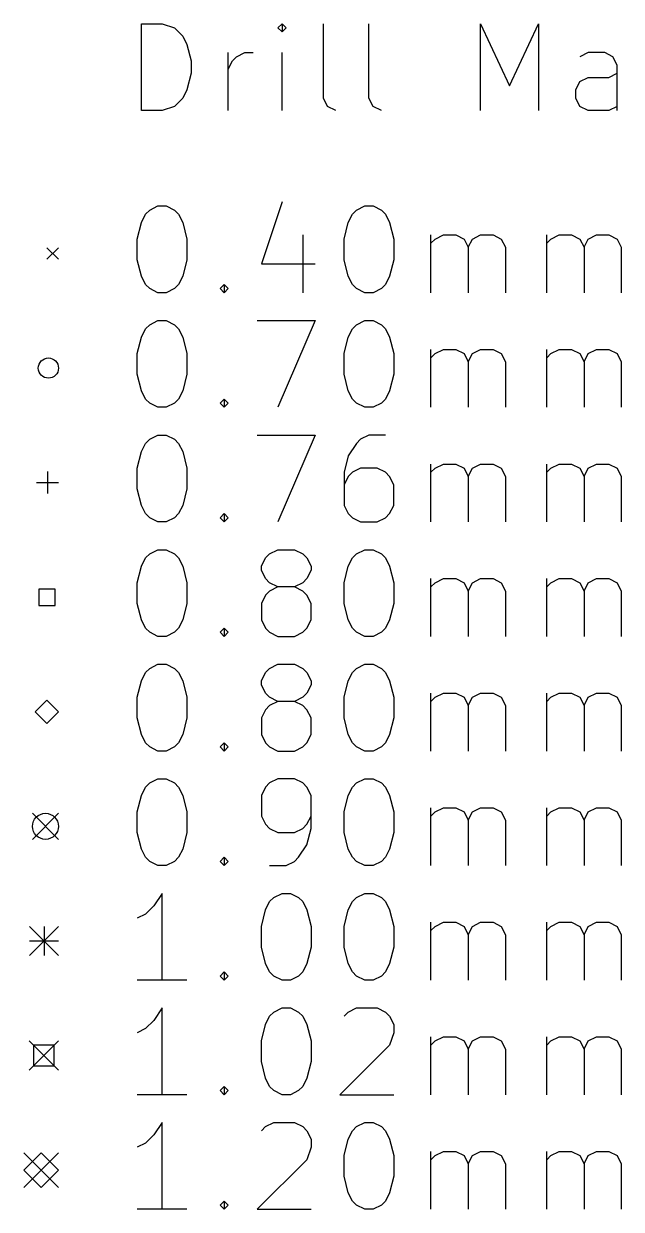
# Model space of a CAD drawing. Extents: x 49 to 140, y -169 to -50.
# Drawn here: x 48.73 to 69.36, y -167.71 to -126.73 of the extents above; entities that cross this region are included whole.
import ezdxf

# ---------------------------------------------------------------- set-up
doc = ezdxf.new("R2010")
doc.units = 0
doc.header["$MEASUREMENT"] = 0
doc.layers.add('BLACK', color=7, linetype='CONTINUOUS')

msp = doc.modelspace()

# ---------------------------------------------------------------- linework, layer by layer
at = {"layer": 'Black'}
for p, q in [((52.7893, -129.732), (52.7893, -126.732)), ((52.7893, -126.732), (53.5036, -126.732)), ((53.5036, -126.732), (53.9321, -126.875)), ((53.9321, -126.875), (54.2179, -127.161)), ((57.6464, -126.732), (57.5036, -126.875)), ((57.5036, -126.875), (57.6464, -127.018)), ((57.7893, -126.875), (57.6464, -126.732)), ((57.6464, -126.732), (57.6464, -127.018)), ((57.6464, -127.018), (57.7893, -126.875)), ((59.075, -129.304), (59.075, -126.732)), ((60.6464, -129.304), (60.6464, -126.732)), ((64.5036, -129.732), (64.5036, -126.732)), ((64.5036, -126.732), (65.5036, -128.875)), ((65.5036, -128.875), (66.5036, -126.732)), ((66.5036, -126.732), (66.5036, -129.732)), ((54.2179, -127.161), (54.3607, -127.446)), ((54.3607, -127.446), (54.5036, -128.018)), ((55.7893, -129.732), (55.7893, -127.732)), ((56.075, -127.875), (56.3607, -127.732)), ((56.3607, -127.732), (56.6464, -127.732)), ((57.6464, -129.732), (57.6464, -127.732)), ((68.2179, -127.732), (67.9321, -127.875)), ((68.7893, -127.732), (68.2179, -127.732)), ((69.075, -127.875), (68.7893, -127.732)), ((54.5036, -128.018), (54.5036, -128.446)), ((55.7893, -128.304), (55.9321, -128.018)), ((55.9321, -128.018), (56.075, -127.875)), ((69.2179, -128.161), (69.075, -127.875)), ((69.2179, -129.732), (69.2179, -128.161)), ((54.5036, -128.446), (54.3607, -129.018)), ((67.9321, -128.732), (68.2179, -128.589)), ((68.2179, -128.589), (68.9321, -128.589)), ((68.9321, -128.589), (69.2179, -128.446)), ((54.3607, -129.018), (54.2179, -129.304)), ((67.7893, -129.018), (67.9321, -128.732)), ((67.7893, -129.304), (67.7893, -129.018)), ((54.2179, -129.304), (53.9321, -129.589)), ((59.2179, -129.589), (59.075, -129.304)), ((60.7893, -129.589), (60.6464, -129.304)), ((67.9321, -129.589), (67.7893, -129.304)), ((53.5036, -129.732), (52.7893, -129.732)), ((53.9321, -129.589), (53.5036, -129.732)), ((59.5036, -129.732), (59.2179, -129.589)), ((61.075, -129.732), (60.7893, -129.589)), ((68.2179, -129.732), (67.9321, -129.589)), ((68.9321, -129.732), (68.2179, -129.732)), ((69.2179, -129.589), (68.9321, -129.732)), ((52.9321, -133.318), (53.075, -133.175)), ((53.075, -133.175), (53.3607, -133.032)), ((53.3607, -133.032), (53.6464, -133.032)), ((53.6464, -133.032), (53.9321, -133.175)), ((53.9321, -133.175), (54.075, -133.318)), ((57.6464, -132.889), (56.9321, -135.032)), ((60.075, -133.318), (60.2179, -133.175)), ((60.2179, -133.175), (60.5036, -133.032)), ((60.5036, -133.032), (60.7893, -133.032)), ((60.7893, -133.032), (61.075, -133.175)), ((61.075, -133.175), (61.2179, -133.318)), ((52.7893, -133.604), (52.9321, -133.318)), ((54.075, -133.318), (54.2179, -133.604)), ((59.9321, -133.604), (60.075, -133.318)), ((61.2179, -133.318), (61.3607, -133.604)), ((52.6464, -134.175), (52.7893, -133.604)), ((54.2179, -133.604), (54.3607, -134.175)), ((59.7893, -134.175), (59.9321, -133.604)), ((61.3607, -133.604), (61.5036, -134.175)), ((52.6464, -134.889), (52.6464, -134.175)), ((54.3607, -134.175), (54.3607, -134.889)), ((58.3607, -134.032), (58.3607, -136.032)), ((59.7893, -134.889), (59.7893, -134.175)), ((61.5036, -134.175), (61.5036, -134.889)), ((62.7893, -136.032), (62.7893, -134.032)), ((62.7893, -134.318), (62.9321, -134.175)), ((62.9321, -134.175), (63.2179, -134.032)), ((63.2179, -134.032), (63.6464, -134.032)), ((63.6464, -134.032), (63.9321, -134.175)), ((63.9321, -134.175), (64.075, -134.461)), ((64.075, -134.461), (64.2179, -134.175)), ((64.2179, -134.175), (64.5036, -134.032)), ((64.5036, -134.032), (64.9321, -134.032)), ((64.9321, -134.032), (65.2179, -134.175)), ((65.2179, -134.175), (65.3607, -134.461)), ((66.7893, -136.032), (66.7893, -134.032)), ((66.7893, -134.318), (66.9321, -134.175)), ((66.9321, -134.175), (67.2179, -134.032)), ((67.2179, -134.032), (67.6464, -134.032)), ((67.6464, -134.032), (67.9321, -134.175)), ((67.9321, -134.175), (68.075, -134.461)), ((68.075, -134.461), (68.2179, -134.175)), ((68.2179, -134.175), (68.5036, -134.032)), ((68.5036, -134.032), (68.9321, -134.032)), ((68.9321, -134.032), (69.2179, -134.175)), ((69.2179, -134.175), (69.3607, -134.461)), ((49.525, -134.475), (49.925, -134.875)), ((49.925, -134.475), (49.525, -134.875)), ((64.075, -134.461), (64.075, -136.032)), ((65.3607, -134.461), (65.3607, -136.032)), ((68.075, -134.461), (68.075, -136.032)), ((69.3607, -134.461), (69.3607, -136.032)), ((52.7893, -135.461), (52.6464, -134.889)), ((54.3607, -134.889), (54.2179, -135.461)), ((56.9321, -135.032), (58.7893, -135.032)), ((59.9321, -135.461), (59.7893, -134.889)), ((61.5036, -134.889), (61.3607, -135.461)), ((52.9321, -135.746), (52.7893, -135.461)), ((54.2179, -135.461), (54.075, -135.746)), ((60.075, -135.746), (59.9321, -135.461)), ((61.3607, -135.461), (61.2179, -135.746)), ((53.075, -135.889), (52.9321, -135.746)), ((53.3607, -136.032), (53.075, -135.889)), ((53.6464, -136.032), (53.3607, -136.032)), ((53.9321, -135.889), (53.6464, -136.032)), ((54.075, -135.746), (53.9321, -135.889)), ((55.5036, -135.889), (55.6464, -135.746)), ((55.6464, -136.032), (55.5036, -135.889)), ((55.6464, -135.746), (55.7893, -135.889)), ((55.6464, -135.746), (55.6464, -136.032)), ((55.7893, -135.889), (55.6464, -136.032)), ((60.2179, -135.889), (60.075, -135.746)), ((60.5036, -136.032), (60.2179, -135.889)), ((60.7893, -136.032), (60.5036, -136.032)), ((61.075, -135.889), (60.7893, -136.032)), ((61.2179, -135.746), (61.075, -135.889)), ((52.7893, -137.564), (52.9321, -137.278)), ((52.9321, -137.278), (53.075, -137.135)), ((53.075, -137.135), (53.3607, -136.992)), ((53.3607, -136.992), (53.6464, -136.992)), ((53.6464, -136.992), (53.9321, -137.135)), ((53.9321, -137.135), (54.075, -137.278)), ((54.075, -137.278), (54.2179, -137.564)), ((56.7893, -136.992), (58.7893, -136.992)), ((58.7893, -136.992), (57.5036, -139.992)), ((59.9321, -137.564), (60.075, -137.278)), ((60.075, -137.278), (60.2179, -137.135)), ((60.2179, -137.135), (60.5036, -136.992)), ((60.5036, -136.992), (60.7893, -136.992)), ((60.7893, -136.992), (61.075, -137.135)), ((61.075, -137.135), (61.2179, -137.278)), ((61.2179, -137.278), (61.3607, -137.564)), ((52.6464, -138.135), (52.7893, -137.564)), ((54.2179, -137.564), (54.3607, -138.135)), ((59.7893, -138.135), (59.9321, -137.564)), ((61.3607, -137.564), (61.5036, -138.135)), ((62.7893, -139.992), (62.7893, -137.992)), ((62.9321, -138.135), (63.2179, -137.992)), ((63.2179, -137.992), (63.6464, -137.992)), ((63.6464, -137.992), (63.9321, -138.135)), ((64.2179, -138.135), (64.5036, -137.992)), ((64.5036, -137.992), (64.9321, -137.992)), ((64.9321, -137.992), (65.2179, -138.135)), ((66.7893, -139.992), (66.7893, -137.992)), ((66.9321, -138.135), (67.2179, -137.992)), ((67.2179, -137.992), (67.6464, -137.992)), ((67.6464, -137.992), (67.9321, -138.135)), ((68.2179, -138.135), (68.5036, -137.992)), ((68.5036, -137.992), (68.9321, -137.992)), ((68.9321, -137.992), (69.2179, -138.135)), ((52.6464, -138.849), (52.6464, -138.135)), ((54.3607, -138.135), (54.3607, -138.849)), ((59.7893, -138.849), (59.7893, -138.135)), ((61.5036, -138.135), (61.5036, -138.849)), ((62.7893, -138.278), (62.9321, -138.135)), ((63.9321, -138.135), (64.075, -138.421)), ((64.075, -138.421), (64.2179, -138.135)), ((64.075, -138.421), (64.075, -139.992)), ((65.2179, -138.135), (65.3607, -138.421)), ((65.3607, -138.421), (65.3607, -139.992)), ((66.7893, -138.278), (66.9321, -138.135)), ((67.9321, -138.135), (68.075, -138.421)), ((68.075, -138.421), (68.2179, -138.135)), ((68.075, -138.421), (68.075, -139.992)), ((69.2179, -138.135), (69.3607, -138.421)), ((69.3607, -138.421), (69.3607, -139.992)), ((52.7893, -139.421), (52.6464, -138.849)), ((54.3607, -138.849), (54.2179, -139.421)), ((59.9321, -139.421), (59.7893, -138.849)), ((61.5036, -138.849), (61.3607, -139.421)), ((52.9321, -139.706), (52.7893, -139.421)), ((53.075, -139.849), (52.9321, -139.706)), ((54.075, -139.706), (53.9321, -139.849)), ((54.2179, -139.421), (54.075, -139.706)), ((55.5036, -139.849), (55.6464, -139.706)), ((55.6464, -139.706), (55.7893, -139.849)), ((55.6464, -139.706), (55.6464, -139.992)), ((60.075, -139.706), (59.9321, -139.421)), ((60.2179, -139.849), (60.075, -139.706)), ((61.2179, -139.706), (61.075, -139.849)), ((61.3607, -139.421), (61.2179, -139.706)), ((53.3607, -139.992), (53.075, -139.849)), ((53.6464, -139.992), (53.3607, -139.992)), ((53.9321, -139.849), (53.6464, -139.992)), ((55.6464, -139.992), (55.5036, -139.849)), ((55.7893, -139.849), (55.6464, -139.992)), ((60.5036, -139.992), (60.2179, -139.849)), ((60.7893, -139.992), (60.5036, -139.992)), ((61.075, -139.849), (60.7893, -139.992)), ((53.075, -141.095), (53.3607, -140.952)), ((53.3607, -140.952), (53.6464, -140.952)), ((53.6464, -140.952), (53.9321, -141.095)), ((56.7893, -140.952), (58.7893, -140.952)), ((58.7893, -140.952), (57.5036, -143.952)), ((60.6464, -140.952), (60.3607, -141.095)), ((61.2179, -140.952), (60.6464, -140.952)), ((52.7893, -141.524), (52.9321, -141.238)), ((52.9321, -141.238), (53.075, -141.095)), ((53.9321, -141.095), (54.075, -141.238)), ((54.075, -141.238), (54.2179, -141.524)), ((60.2179, -141.238), (59.9321, -141.666)), ((60.3607, -141.095), (60.2179, -141.238)), ((52.6464, -142.095), (52.7893, -141.524)), ((54.2179, -141.524), (54.3607, -142.095)), ((59.9321, -141.666), (59.7893, -142.238)), ((52.6464, -142.809), (52.6464, -142.095)), ((54.3607, -142.095), (54.3607, -142.809)), ((60.3607, -142.095), (60.075, -142.238)), ((60.9321, -142.095), (60.3607, -142.095)), ((61.2179, -142.238), (60.9321, -142.095)), ((62.7893, -143.952), (62.7893, -141.952)), ((62.7893, -142.238), (62.9321, -142.095)), ((62.9321, -142.095), (63.2179, -141.952)), ((63.2179, -141.952), (63.6464, -141.952)), ((63.6464, -141.952), (63.9321, -142.095)), ((63.9321, -142.095), (64.075, -142.381)), ((64.075, -142.381), (64.2179, -142.095)), ((64.2179, -142.095), (64.5036, -141.952)), ((64.5036, -141.952), (64.9321, -141.952)), ((64.9321, -141.952), (65.2179, -142.095)), ((65.2179, -142.095), (65.3607, -142.381)), ((66.7893, -143.952), (66.7893, -141.952)), ((66.7893, -142.238), (66.9321, -142.095)), ((66.9321, -142.095), (67.2179, -141.952)), ((67.2179, -141.952), (67.6464, -141.952)), ((67.6464, -141.952), (67.9321, -142.095)), ((67.9321, -142.095), (68.075, -142.381)), ((68.075, -142.381), (68.2179, -142.095)), ((68.2179, -142.095), (68.5036, -141.952)), ((68.5036, -141.952), (68.9321, -141.952)), ((68.9321, -141.952), (69.2179, -142.095)), ((69.2179, -142.095), (69.3607, -142.381)), ((49.163, -142.595), (49.925, -142.595)), ((49.544, -142.214), (49.544, -142.976)), ((59.7893, -142.238), (59.7893, -143.381)), ((59.9321, -142.381), (59.7893, -142.666)), ((60.075, -142.238), (59.9321, -142.381)), ((61.3607, -142.381), (61.2179, -142.238)), ((61.5036, -142.666), (61.3607, -142.381)), ((64.075, -142.381), (64.075, -143.952)), ((65.3607, -142.381), (65.3607, -143.952)), ((68.075, -142.381), (68.075, -143.952)), ((69.3607, -142.381), (69.3607, -143.952)), ((52.7893, -143.381), (52.6464, -142.809)), ((54.3607, -142.809), (54.2179, -143.381)), ((61.5036, -143.381), (61.5036, -142.666)), ((52.9321, -143.666), (52.7893, -143.381)), ((54.2179, -143.381), (54.075, -143.666)), ((59.7893, -143.381), (59.9321, -143.666)), ((61.3607, -143.666), (61.5036, -143.381)), ((53.075, -143.809), (52.9321, -143.666)), ((53.3607, -143.952), (53.075, -143.809)), ((53.9321, -143.809), (53.6464, -143.952)), ((54.075, -143.666), (53.9321, -143.809)), ((55.5036, -143.809), (55.6464, -143.666)), ((55.6464, -143.952), (55.5036, -143.809)), ((55.6464, -143.666), (55.7893, -143.809)), ((55.6464, -143.666), (55.6464, -143.952)), ((55.7893, -143.809), (55.6464, -143.952)), ((59.9321, -143.666), (60.075, -143.809)), ((60.075, -143.809), (60.3607, -143.952)), ((60.9321, -143.952), (61.2179, -143.809)), ((61.2179, -143.809), (61.3607, -143.666)), ((53.6464, -143.952), (53.3607, -143.952)), ((60.3607, -143.952), (60.9321, -143.952)), ((52.9321, -145.198), (53.075, -145.055)), ((53.075, -145.055), (53.3607, -144.912)), ((53.3607, -144.912), (53.6464, -144.912)), ((53.6464, -144.912), (53.9321, -145.055)), ((53.9321, -145.055), (54.075, -145.198)), ((57.075, -145.198), (57.2179, -145.055)), ((57.2179, -145.055), (57.5036, -144.912)), ((57.5036, -144.912), (58.075, -144.912)), ((58.075, -144.912), (58.3607, -145.055)), ((58.3607, -145.055), (58.5036, -145.198)), ((60.075, -145.198), (60.2179, -145.055)), ((60.2179, -145.055), (60.5036, -144.912)), ((60.5036, -144.912), (60.7893, -144.912)), ((60.7893, -144.912), (61.075, -145.055)), ((61.075, -145.055), (61.2179, -145.198)), ((52.7893, -145.484), (52.9321, -145.198)), ((54.075, -145.198), (54.2179, -145.484)), ((56.9321, -145.484), (57.075, -145.198)), ((58.5036, -145.198), (58.6464, -145.484)), ((59.9321, -145.484), (60.075, -145.198)), ((61.2179, -145.198), (61.3607, -145.484)), ((52.6464, -146.055), (52.7893, -145.484)), ((54.2179, -145.484), (54.3607, -146.055)), ((56.9321, -145.626), (56.9321, -145.484)), ((57.075, -145.912), (56.9321, -145.626)), ((58.6464, -145.626), (58.5036, -145.912)), ((58.6464, -145.484), (58.6464, -145.626)), ((59.7893, -146.055), (59.9321, -145.484)), ((61.3607, -145.484), (61.5036, -146.055)), ((49.8078, -146.272), (49.2422, -146.272)), ((49.2422, -146.272), (49.2422, -146.838)), ((49.8078, -146.838), (49.8078, -146.272)), ((52.6464, -146.769), (52.6464, -146.055)), ((54.3607, -146.055), (54.3607, -146.769)), ((57.2179, -146.055), (57.075, -145.912)), ((57.5036, -146.198), (57.2179, -146.055)), ((57.5036, -146.198), (57.2179, -146.341)), ((58.075, -146.198), (57.5036, -146.198)), ((58.3607, -146.055), (58.075, -146.198)), ((58.3607, -146.341), (58.075, -146.198)), ((58.5036, -145.912), (58.3607, -146.055)), ((59.7893, -146.769), (59.7893, -146.055)), ((61.5036, -146.055), (61.5036, -146.769)), ((62.7893, -147.912), (62.7893, -145.912)), ((62.7893, -146.198), (62.9321, -146.055)), ((62.9321, -146.055), (63.2179, -145.912)), ((63.2179, -145.912), (63.6464, -145.912)), ((63.6464, -145.912), (63.9321, -146.055)), ((63.9321, -146.055), (64.075, -146.341)), ((64.075, -146.341), (64.2179, -146.055)), ((64.2179, -146.055), (64.5036, -145.912)), ((64.5036, -145.912), (64.9321, -145.912)), ((64.9321, -145.912), (65.2179, -146.055)), ((65.2179, -146.055), (65.3607, -146.341)), ((66.7893, -147.912), (66.7893, -145.912)), ((66.7893, -146.198), (66.9321, -146.055)), ((66.9321, -146.055), (67.2179, -145.912)), ((67.2179, -145.912), (67.6464, -145.912)), ((67.6464, -145.912), (67.9321, -146.055)), ((67.9321, -146.055), (68.075, -146.341)), ((68.075, -146.341), (68.2179, -146.055)), ((68.2179, -146.055), (68.5036, -145.912)), ((68.5036, -145.912), (68.9321, -145.912)), ((68.9321, -145.912), (69.2179, -146.055)), ((69.2179, -146.055), (69.3607, -146.341)), ((57.075, -146.484), (56.9321, -146.769)), ((57.2179, -146.341), (57.075, -146.484)), ((58.5036, -146.484), (58.3607, -146.341)), ((58.6464, -146.769), (58.5036, -146.484)), ((64.075, -146.341), (64.075, -147.912)), ((65.3607, -146.341), (65.3607, -147.912)), ((68.075, -146.341), (68.075, -147.912)), ((69.3607, -146.341), (69.3607, -147.912)), ((49.2422, -146.838), (49.8078, -146.838)), ((52.7893, -147.341), (52.6464, -146.769)), ((54.3607, -146.769), (54.2179, -147.341)), ((56.9321, -146.769), (56.9321, -147.341)), ((58.6464, -147.341), (58.6464, -146.769)), ((59.9321, -147.341), (59.7893, -146.769)), ((61.5036, -146.769), (61.3607, -147.341)), ((52.9321, -147.626), (52.7893, -147.341)), ((54.2179, -147.341), (54.075, -147.626)), ((56.9321, -147.341), (57.075, -147.626)), ((58.5036, -147.626), (58.6464, -147.341)), ((60.075, -147.626), (59.9321, -147.341)), ((61.3607, -147.341), (61.2179, -147.626)), ((53.075, -147.769), (52.9321, -147.626)), ((53.3607, -147.912), (53.075, -147.769)), ((53.6464, -147.912), (53.3607, -147.912)), ((53.9321, -147.769), (53.6464, -147.912)), ((54.075, -147.626), (53.9321, -147.769)), ((55.5036, -147.769), (55.6464, -147.626)), ((55.6464, -147.912), (55.5036, -147.769)), ((55.6464, -147.626), (55.7893, -147.769)), ((55.6464, -147.626), (55.6464, -147.912)), ((55.7893, -147.769), (55.6464, -147.912)), ((57.075, -147.626), (57.2179, -147.769)), ((57.2179, -147.769), (57.5036, -147.912)), ((57.5036, -147.912), (58.075, -147.912)), ((58.075, -147.912), (58.3607, -147.769)), ((58.3607, -147.769), (58.5036, -147.626)), ((60.2179, -147.769), (60.075, -147.626)), ((60.5036, -147.912), (60.2179, -147.769)), ((60.7893, -147.912), (60.5036, -147.912)), ((61.075, -147.769), (60.7893, -147.912)), ((61.2179, -147.626), (61.075, -147.769)), ((52.7893, -149.444), (52.9321, -149.158)), ((52.9321, -149.158), (53.075, -149.015)), ((53.075, -149.015), (53.3607, -148.872)), ((53.3607, -148.872), (53.6464, -148.872)), ((53.6464, -148.872), (53.9321, -149.015)), ((53.9321, -149.015), (54.075, -149.158)), ((54.075, -149.158), (54.2179, -149.444)), ((56.9321, -149.444), (57.075, -149.158)), ((57.075, -149.158), (57.2179, -149.015)), ((57.2179, -149.015), (57.5036, -148.872)), ((57.5036, -148.872), (58.075, -148.872)), ((58.075, -148.872), (58.3607, -149.015)), ((58.3607, -149.015), (58.5036, -149.158)), ((58.5036, -149.158), (58.6464, -149.444)), ((59.9321, -149.444), (60.075, -149.158)), ((60.075, -149.158), (60.2179, -149.015)), ((60.2179, -149.015), (60.5036, -148.872)), ((60.5036, -148.872), (60.7893, -148.872)), ((60.7893, -148.872), (61.075, -149.015)), ((61.075, -149.015), (61.2179, -149.158)), ((61.2179, -149.158), (61.3607, -149.444)), ((52.6464, -150.015), (52.7893, -149.444)), ((54.2179, -149.444), (54.3607, -150.015)), ((56.9321, -149.586), (56.9321, -149.444)), ((58.6464, -149.444), (58.6464, -149.586)), ((59.7893, -150.015), (59.9321, -149.444)), ((61.3607, -149.444), (61.5036, -150.015)), ((57.075, -149.872), (56.9321, -149.586)), ((57.2179, -150.015), (57.075, -149.872)), ((58.5036, -149.872), (58.3607, -150.015)), ((58.6464, -149.586), (58.5036, -149.872)), ((62.7893, -151.872), (62.7893, -149.872)), ((62.9321, -150.015), (63.2179, -149.872)), ((63.2179, -149.872), (63.6464, -149.872)), ((63.6464, -149.872), (63.9321, -150.015)), ((64.2179, -150.015), (64.5036, -149.872)), ((64.5036, -149.872), (64.9321, -149.872)), ((64.9321, -149.872), (65.2179, -150.015)), ((66.7893, -151.872), (66.7893, -149.872)), ((66.9321, -150.015), (67.2179, -149.872)), ((67.2179, -149.872), (67.6464, -149.872)), ((67.6464, -149.872), (67.9321, -150.015)), ((68.2179, -150.015), (68.5036, -149.872)), ((68.5036, -149.872), (68.9321, -149.872)), ((68.9321, -149.872), (69.2179, -150.015)), ((49.5249, -150.115), (49.1249, -150.515)), ((49.925, -150.515), (49.5249, -150.115)), ((52.6464, -150.729), (52.6464, -150.015)), ((54.3607, -150.015), (54.3607, -150.729)), ((57.2179, -150.301), (57.075, -150.444)), ((57.5036, -150.158), (57.2179, -150.015)), ((57.5036, -150.158), (57.2179, -150.301)), ((58.075, -150.158), (57.5036, -150.158)), ((58.3607, -150.015), (58.075, -150.158)), ((58.3607, -150.301), (58.075, -150.158)), ((58.5036, -150.444), (58.3607, -150.301)), ((59.7893, -150.729), (59.7893, -150.015)), ((61.5036, -150.015), (61.5036, -150.729)), ((62.7893, -150.158), (62.9321, -150.015)), ((63.9321, -150.015), (64.075, -150.301)), ((64.075, -150.301), (64.2179, -150.015)), ((64.075, -150.301), (64.075, -151.872)), ((65.2179, -150.015), (65.3607, -150.301)), ((65.3607, -150.301), (65.3607, -151.872)), ((66.7893, -150.158), (66.9321, -150.015)), ((67.9321, -150.015), (68.075, -150.301)), ((68.075, -150.301), (68.2179, -150.015)), ((68.075, -150.301), (68.075, -151.872)), ((69.2179, -150.015), (69.3607, -150.301)), ((69.3607, -150.301), (69.3607, -151.872)), ((49.1249, -150.515), (49.5249, -150.915)), ((49.5249, -150.915), (49.925, -150.515)), ((52.7893, -151.301), (52.6464, -150.729)), ((54.3607, -150.729), (54.2179, -151.301)), ((57.075, -150.444), (56.9321, -150.729)), ((56.9321, -150.729), (56.9321, -151.301)), ((58.6464, -150.729), (58.5036, -150.444)), ((58.6464, -151.301), (58.6464, -150.729)), ((59.9321, -151.301), (59.7893, -150.729)), ((61.5036, -150.729), (61.3607, -151.301)), ((52.9321, -151.586), (52.7893, -151.301)), ((53.075, -151.729), (52.9321, -151.586)), ((54.075, -151.586), (53.9321, -151.729)), ((54.2179, -151.301), (54.075, -151.586)), ((55.5036, -151.729), (55.6464, -151.586)), ((55.6464, -151.586), (55.7893, -151.729)), ((55.6464, -151.586), (55.6464, -151.872)), ((56.9321, -151.301), (57.075, -151.586)), ((57.075, -151.586), (57.2179, -151.729)), ((58.3607, -151.729), (58.5036, -151.586)), ((58.5036, -151.586), (58.6464, -151.301)), ((60.075, -151.586), (59.9321, -151.301)), ((60.2179, -151.729), (60.075, -151.586)), ((61.2179, -151.586), (61.075, -151.729)), ((61.3607, -151.301), (61.2179, -151.586)), ((53.3607, -151.872), (53.075, -151.729)), ((53.6464, -151.872), (53.3607, -151.872)), ((53.9321, -151.729), (53.6464, -151.872)), ((55.6464, -151.872), (55.5036, -151.729)), ((55.7893, -151.729), (55.6464, -151.872)), ((57.2179, -151.729), (57.5036, -151.872)), ((57.5036, -151.872), (58.075, -151.872)), ((58.075, -151.872), (58.3607, -151.729)), ((60.5036, -151.872), (60.2179, -151.729)), ((60.7893, -151.872), (60.5036, -151.872)), ((61.075, -151.729), (60.7893, -151.872)), ((53.075, -152.975), (53.3607, -152.832)), ((53.3607, -152.832), (53.6464, -152.832)), ((53.6464, -152.832), (53.9321, -152.975)), ((57.5036, -152.832), (57.2179, -152.975)), ((58.075, -152.832), (57.5036, -152.832)), ((58.3607, -152.975), (58.075, -152.832)), ((60.2179, -152.975), (60.5036, -152.832)), ((60.5036, -152.832), (60.7893, -152.832)), ((60.7893, -152.832), (61.075, -152.975)), ((52.7893, -153.404), (52.9321, -153.118)), ((52.9321, -153.118), (53.075, -152.975)), ((53.9321, -152.975), (54.075, -153.118)), ((54.075, -153.118), (54.2179, -153.404)), ((57.075, -153.118), (56.9321, -153.404)), ((57.2179, -152.975), (57.075, -153.118)), ((58.5036, -153.118), (58.3607, -152.975)), ((58.6464, -153.404), (58.5036, -153.118)), ((59.9321, -153.404), (60.075, -153.118)), ((60.075, -153.118), (60.2179, -152.975)), ((61.075, -152.975), (61.2179, -153.118)), ((61.2179, -153.118), (61.3607, -153.404)), ((52.6464, -153.975), (52.7893, -153.404)), ((54.2179, -153.404), (54.3607, -153.975)), ((56.9321, -153.404), (56.9321, -154.118)), ((58.6464, -154.546), (58.6464, -153.404)), ((59.7893, -153.975), (59.9321, -153.404)), ((61.3607, -153.404), (61.5036, -153.975)), ((49.025, -154.025), (49.925, -154.925)), ((49.925, -154.025), (49.025, -154.925)), ((52.6464, -154.689), (52.6464, -153.975)), ((54.3607, -153.975), (54.3607, -154.689)), ((59.7893, -154.689), (59.7893, -153.975)), ((61.5036, -153.975), (61.5036, -154.689)), ((62.7893, -155.832), (62.7893, -153.832)), ((62.7893, -154.118), (62.9321, -153.975)), ((62.9321, -153.975), (63.2179, -153.832)), ((63.2179, -153.832), (63.6464, -153.832)), ((63.6464, -153.832), (63.9321, -153.975)), ((63.9321, -153.975), (64.075, -154.261)), ((64.075, -154.261), (64.2179, -153.975)), ((64.2179, -153.975), (64.5036, -153.832)), ((64.5036, -153.832), (64.9321, -153.832)), ((64.9321, -153.832), (65.2179, -153.975)), ((65.2179, -153.975), (65.3607, -154.261)), ((66.7893, -155.832), (66.7893, -153.832)), ((66.7893, -154.118), (66.9321, -153.975)), ((66.9321, -153.975), (67.2179, -153.832)), ((67.2179, -153.832), (67.6464, -153.832)), ((67.6464, -153.832), (67.9321, -153.975)), ((67.9321, -153.975), (68.075, -154.261)), ((68.075, -154.261), (68.2179, -153.975)), ((68.2179, -153.975), (68.5036, -153.832)), ((68.5036, -153.832), (68.9321, -153.832)), ((68.9321, -153.832), (69.2179, -153.975)), ((69.2179, -153.975), (69.3607, -154.261)), ((56.9321, -154.118), (57.075, -154.404)), ((57.075, -154.404), (57.2179, -154.546)), ((58.3607, -154.546), (58.5036, -154.404)), ((58.5036, -154.404), (58.6464, -154.118)), ((64.075, -154.261), (64.075, -155.832)), ((65.3607, -154.261), (65.3607, -155.832)), ((68.075, -154.261), (68.075, -155.832)), ((69.3607, -154.261), (69.3607, -155.832)), ((52.7893, -155.261), (52.6464, -154.689)), ((54.3607, -154.689), (54.2179, -155.261)), ((57.2179, -154.546), (57.5036, -154.689)), ((57.5036, -154.689), (58.075, -154.689)), ((58.075, -154.689), (58.3607, -154.546)), ((58.5036, -155.118), (58.6464, -154.546)), ((59.9321, -155.261), (59.7893, -154.689)), ((61.5036, -154.689), (61.3607, -155.261)), ((52.9321, -155.546), (52.7893, -155.261)), ((54.2179, -155.261), (54.075, -155.546)), ((58.2179, -155.546), (58.5036, -155.118)), ((60.075, -155.546), (59.9321, -155.261)), ((61.3607, -155.261), (61.2179, -155.546)), ((53.075, -155.689), (52.9321, -155.546)), ((53.3607, -155.832), (53.075, -155.689)), ((53.9321, -155.689), (53.6464, -155.832)), ((54.075, -155.546), (53.9321, -155.689)), ((55.5036, -155.689), (55.6464, -155.546)), ((55.6464, -155.832), (55.5036, -155.689)), ((55.6464, -155.546), (55.7893, -155.689)), ((55.6464, -155.546), (55.6464, -155.832)), ((55.7893, -155.689), (55.6464, -155.832)), ((57.7893, -155.832), (58.075, -155.689)), ((58.075, -155.689), (58.2179, -155.546)), ((60.2179, -155.689), (60.075, -155.546)), ((60.5036, -155.832), (60.2179, -155.689)), ((61.075, -155.689), (60.7893, -155.832)), ((61.2179, -155.546), (61.075, -155.689)), ((53.6464, -155.832), (53.3607, -155.832)), ((57.2179, -155.832), (57.7893, -155.832)), ((60.7893, -155.832), (60.5036, -155.832)), ((53.5036, -156.792), (53.2179, -157.221)), ((53.5036, -159.792), (53.5036, -156.792)), ((57.2179, -157.078), (57.3607, -156.935)), ((57.3607, -156.935), (57.6464, -156.792)), ((57.6464, -156.792), (57.9321, -156.792)), ((57.9321, -156.792), (58.2179, -156.935)), ((58.2179, -156.935), (58.3607, -157.078)), ((60.075, -157.078), (60.2179, -156.935)), ((60.2179, -156.935), (60.5036, -156.792)), ((60.5036, -156.792), (60.7893, -156.792)), ((60.7893, -156.792), (61.075, -156.935)), ((61.075, -156.935), (61.2179, -157.078)), ((53.2179, -157.221), (52.9321, -157.506)), ((57.075, -157.364), (57.2179, -157.078)), ((58.3607, -157.078), (58.5036, -157.364)), ((59.9321, -157.364), (60.075, -157.078)), ((61.2179, -157.078), (61.3607, -157.364)), ((52.9321, -157.506), (52.6464, -157.649)), ((56.9321, -157.935), (57.075, -157.364)), ((58.5036, -157.364), (58.6464, -157.935)), ((59.7893, -157.935), (59.9321, -157.364)), ((61.3607, -157.364), (61.5036, -157.935)), ((48.925, -157.935), (49.925, -158.935)), ((49.925, -157.935), (48.925, -158.935)), ((49.425, -157.935), (49.425, -158.935)), ((56.9321, -158.649), (56.9321, -157.935)), ((58.6464, -157.935), (58.6464, -158.649)), ((59.7893, -158.649), (59.7893, -157.935)), ((61.5036, -157.935), (61.5036, -158.649)), ((62.7893, -159.792), (62.7893, -157.792)), ((62.7893, -158.078), (62.9321, -157.935)), ((62.9321, -157.935), (63.2179, -157.792)), ((63.2179, -157.792), (63.6464, -157.792)), ((63.6464, -157.792), (63.9321, -157.935)), ((63.9321, -157.935), (64.075, -158.221)), ((64.075, -158.221), (64.2179, -157.935)), ((64.2179, -157.935), (64.5036, -157.792)), ((64.5036, -157.792), (64.9321, -157.792)), ((64.9321, -157.792), (65.2179, -157.935)), ((65.2179, -157.935), (65.3607, -158.221)), ((66.7893, -159.792), (66.7893, -157.792)), ((66.7893, -158.078), (66.9321, -157.935)), ((66.9321, -157.935), (67.2179, -157.792)), ((67.2179, -157.792), (67.6464, -157.792)), ((67.6464, -157.792), (67.9321, -157.935)), ((67.9321, -157.935), (68.075, -158.221)), ((68.075, -158.221), (68.2179, -157.935)), ((68.2179, -157.935), (68.5036, -157.792)), ((68.5036, -157.792), (68.9321, -157.792)), ((68.9321, -157.792), (69.2179, -157.935)), ((69.2179, -157.935), (69.3607, -158.221)), ((48.925, -158.435), (49.925, -158.435)), ((64.075, -158.221), (64.075, -159.792)), ((65.3607, -158.221), (65.3607, -159.792)), ((68.075, -158.221), (68.075, -159.792)), ((69.3607, -158.221), (69.3607, -159.792)), ((57.075, -159.221), (56.9321, -158.649)), ((58.6464, -158.649), (58.5036, -159.221)), ((59.9321, -159.221), (59.7893, -158.649)), ((61.5036, -158.649), (61.3607, -159.221)), ((57.2179, -159.506), (57.075, -159.221)), ((58.5036, -159.221), (58.3607, -159.506)), ((60.075, -159.506), (59.9321, -159.221)), ((61.3607, -159.221), (61.2179, -159.506)), ((54.3607, -159.792), (52.6464, -159.792)), ((55.5036, -159.649), (55.6464, -159.506)), ((55.6464, -159.792), (55.5036, -159.649)), ((55.6464, -159.506), (55.7893, -159.649)), ((55.6464, -159.506), (55.6464, -159.792)), ((55.7893, -159.649), (55.6464, -159.792)), ((57.3607, -159.649), (57.2179, -159.506)), ((57.6464, -159.792), (57.3607, -159.649)), ((57.9321, -159.792), (57.6464, -159.792)), ((58.2179, -159.649), (57.9321, -159.792)), ((58.3607, -159.506), (58.2179, -159.649)), ((60.2179, -159.649), (60.075, -159.506)), ((60.5036, -159.792), (60.2179, -159.649)), ((60.7893, -159.792), (60.5036, -159.792)), ((61.075, -159.649), (60.7893, -159.792)), ((61.2179, -159.506), (61.075, -159.649)), ((53.5036, -160.752), (53.2179, -161.181)), ((53.5036, -163.752), (53.5036, -160.752)), ((57.075, -161.324), (57.2179, -161.038)), ((57.2179, -161.038), (57.3607, -160.895)), ((57.3607, -160.895), (57.6464, -160.752)), ((57.6464, -160.752), (57.9321, -160.752)), ((57.9321, -160.752), (58.2179, -160.895)), ((58.2179, -160.895), (58.3607, -161.038)), ((58.3607, -161.038), (58.5036, -161.324)), ((59.7893, -161.038), (59.9321, -160.895)), ((59.9321, -160.895), (60.2179, -160.752)), ((60.2179, -160.752), (60.9321, -160.752)), ((60.9321, -160.752), (61.2179, -160.895)), ((61.2179, -160.895), (61.3607, -161.038)), ((61.3607, -161.038), (61.5036, -161.324)), ((53.2179, -161.181), (52.9321, -161.466)), ((56.9321, -161.895), (57.075, -161.324)), ((58.5036, -161.324), (58.6464, -161.895)), ((61.5036, -161.324), (61.5036, -161.609)), ((52.9321, -161.466), (52.6464, -161.609)), ((61.5036, -161.609), (61.3607, -162.038)), ((62.7893, -163.752), (62.7893, -161.752)), ((62.9321, -161.895), (63.2179, -161.752)), ((63.2179, -161.752), (63.6464, -161.752)), ((63.6464, -161.752), (63.9321, -161.895)), ((64.2179, -161.895), (64.5036, -161.752)), ((64.5036, -161.752), (64.9321, -161.752)), ((64.9321, -161.752), (65.2179, -161.895)), ((66.7893, -163.752), (66.7893, -161.752)), ((66.9321, -161.895), (67.2179, -161.752)), ((67.2179, -161.752), (67.6464, -161.752)), ((67.6464, -161.752), (67.9321, -161.895)), ((68.2179, -161.895), (68.5036, -161.752)), ((68.5036, -161.752), (68.9321, -161.752)), ((68.9321, -161.752), (69.2179, -161.895)), ((48.909, -161.887), (49.925, -162.903)), ((49.925, -161.887), (48.909, -162.903)), ((49.7762, -162.036), (49.0578, -162.036)), ((49.0578, -162.036), (49.0578, -162.754)), ((49.7762, -162.754), (49.7762, -162.036)), ((56.9321, -162.609), (56.9321, -161.895)), ((58.6464, -161.895), (58.6464, -162.609)), ((61.3607, -162.038), (59.6464, -163.752)), ((62.7893, -162.038), (62.9321, -161.895)), ((63.9321, -161.895), (64.075, -162.181)), ((64.075, -162.181), (64.2179, -161.895)), ((64.075, -162.181), (64.075, -163.752)), ((65.2179, -161.895), (65.3607, -162.181)), ((65.3607, -162.181), (65.3607, -163.752)), ((66.7893, -162.038), (66.9321, -161.895)), ((67.9321, -161.895), (68.075, -162.181)), ((68.075, -162.181), (68.2179, -161.895)), ((68.075, -162.181), (68.075, -163.752)), ((69.2179, -161.895), (69.3607, -162.181)), ((69.3607, -162.181), (69.3607, -163.752)), ((57.075, -163.181), (56.9321, -162.609)), ((58.6464, -162.609), (58.5036, -163.181)), ((49.0578, -162.754), (49.7762, -162.754)), ((55.5036, -163.609), (55.6464, -163.466)), ((55.6464, -163.466), (55.7893, -163.609)), ((55.6464, -163.466), (55.6464, -163.752)), ((57.2179, -163.466), (57.075, -163.181)), ((57.3607, -163.609), (57.2179, -163.466)), ((58.3607, -163.466), (58.2179, -163.609)), ((58.5036, -163.181), (58.3607, -163.466)), ((54.3607, -163.752), (52.6464, -163.752)), ((55.6464, -163.752), (55.5036, -163.609)), ((55.7893, -163.609), (55.6464, -163.752)), ((57.6464, -163.752), (57.3607, -163.609)), ((57.9321, -163.752), (57.6464, -163.752)), ((58.2179, -163.609), (57.9321, -163.752)), ((59.6464, -163.752), (61.5036, -163.752)), ((53.5036, -164.712), (53.2179, -165.141)), ((53.5036, -167.712), (53.5036, -164.712)), ((57.075, -164.855), (57.3607, -164.712)), ((57.3607, -164.712), (58.075, -164.712)), ((58.075, -164.712), (58.3607, -164.855)), ((60.2179, -164.855), (60.5036, -164.712)), ((60.5036, -164.712), (60.7893, -164.712)), ((60.7893, -164.712), (61.075, -164.855)), ((53.2179, -165.141), (52.9321, -165.426)), ((56.9321, -164.998), (57.075, -164.855)), ((58.3607, -164.855), (58.5036, -164.998)), ((58.5036, -164.998), (58.6464, -165.284)), ((59.9321, -165.284), (60.075, -164.998)), ((60.075, -164.998), (60.2179, -164.855)), ((61.075, -164.855), (61.2179, -164.998)), ((61.2179, -164.998), (61.3607, -165.284)), ((52.9321, -165.426), (52.6464, -165.569)), ((58.6464, -165.284), (58.6464, -165.569)), ((59.7893, -165.855), (59.9321, -165.284)), ((61.3607, -165.284), (61.5036, -165.855)), ((48.725, -165.755), (49.925, -166.955)), ((49.925, -165.755), (48.725, -166.955)), ((49.325, -165.755), (48.725, -166.355)), ((49.925, -166.355), (49.325, -165.755)), ((58.6464, -165.569), (58.5036, -165.998)), ((59.7893, -166.569), (59.7893, -165.855)), ((61.5036, -165.855), (61.5036, -166.569)), ((62.7893, -167.712), (62.7893, -165.712)), ((62.7893, -165.998), (62.9321, -165.855)), ((62.9321, -165.855), (63.2179, -165.712)), ((63.2179, -165.712), (63.6464, -165.712)), ((63.6464, -165.712), (63.9321, -165.855)), ((63.9321, -165.855), (64.075, -166.141)), ((64.075, -166.141), (64.2179, -165.855)), ((64.2179, -165.855), (64.5036, -165.712)), ((64.5036, -165.712), (64.9321, -165.712)), ((64.9321, -165.712), (65.2179, -165.855)), ((65.2179, -165.855), (65.3607, -166.141)), ((66.7893, -167.712), (66.7893, -165.712)), ((66.7893, -165.998), (66.9321, -165.855)), ((66.9321, -165.855), (67.2179, -165.712)), ((67.2179, -165.712), (67.6464, -165.712)), ((67.6464, -165.712), (67.9321, -165.855)), ((67.9321, -165.855), (68.075, -166.141)), ((68.075, -166.141), (68.2179, -165.855)), ((68.2179, -165.855), (68.5036, -165.712)), ((68.5036, -165.712), (68.9321, -165.712)), ((68.9321, -165.712), (69.2179, -165.855)), ((69.2179, -165.855), (69.3607, -166.141)), ((48.725, -166.355), (49.325, -166.955)), ((49.325, -166.955), (49.925, -166.355)), ((58.5036, -165.998), (56.7893, -167.712)), ((64.075, -166.141), (64.075, -167.712)), ((65.3607, -166.141), (65.3607, -167.712)), ((68.075, -166.141), (68.075, -167.712)), ((69.3607, -166.141), (69.3607, -167.712)), ((59.9321, -167.141), (59.7893, -166.569)), ((61.5036, -166.569), (61.3607, -167.141)), ((60.075, -167.426), (59.9321, -167.141)), ((61.3607, -167.141), (61.2179, -167.426)), ((55.5036, -167.569), (55.6464, -167.426)), ((55.6464, -167.712), (55.5036, -167.569)), ((55.6464, -167.426), (55.7893, -167.569)), ((55.6464, -167.426), (55.6464, -167.712)), ((55.7893, -167.569), (55.6464, -167.712)), ((60.2179, -167.569), (60.075, -167.426)), ((60.5036, -167.712), (60.2179, -167.569)), ((61.075, -167.569), (60.7893, -167.712)), ((61.2179, -167.426), (61.075, -167.569)), ((54.3607, -167.712), (52.6464, -167.712)), ((56.7893, -167.712), (58.6464, -167.712)), ((60.7893, -167.712), (60.5036, -167.712))]:
    msp.add_line(p, q, dxfattribs=at)
for centre, radius in [((49.5762, -138.635), 0.3488), ((49.475, -154.475), 0.45)]:
    msp.add_circle(centre, radius, dxfattribs=at)

doc.saveas('drawing.dxf')
